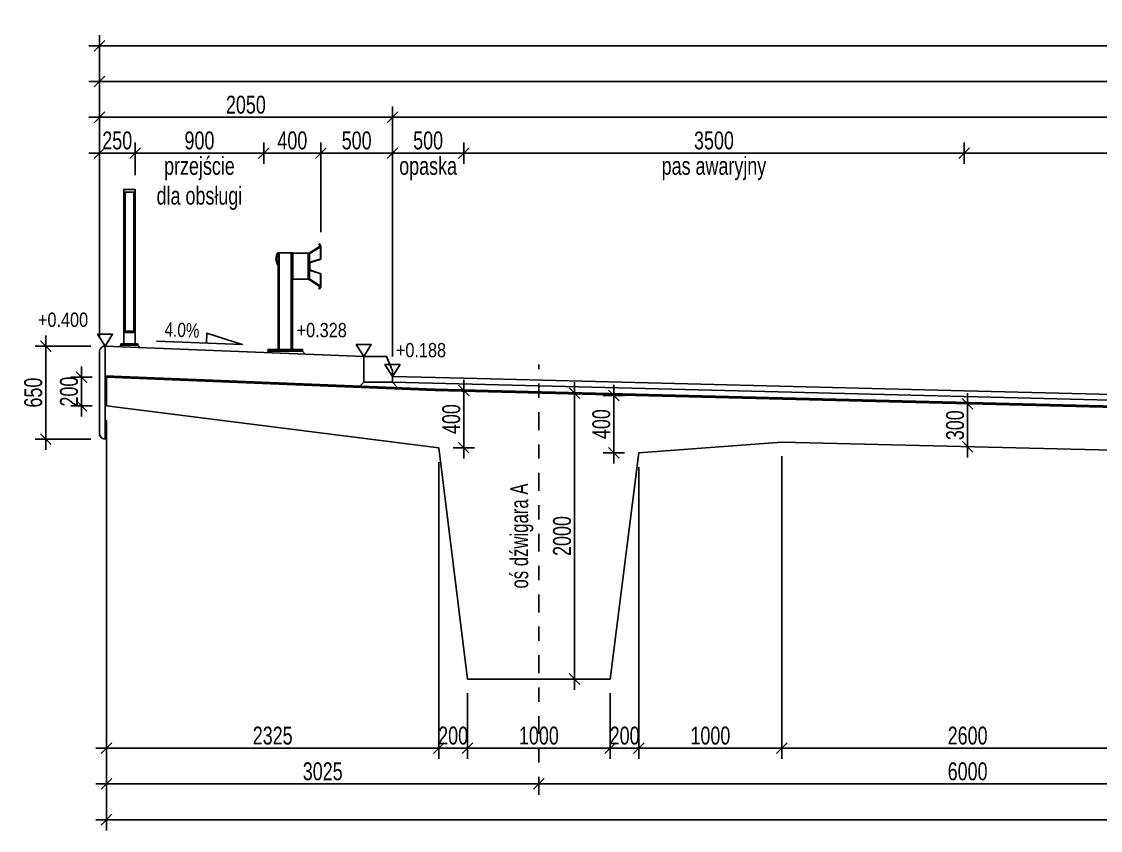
# Model space of a CAD drawing. Header units: metres. Extents: x -13.3 to 43, y -32 to 56.7.
# Drawn here: x -10.09 to -2.55, y -17.99 to -12.33 of the extents above; entities that cross this region are included whole.
import ezdxf
from ezdxf.enums import TextEntityAlignment as Align

# ---------------------------------------------------------------- set-up
doc = ezdxf.new("R2010")
doc.units = ezdxf.units.M
doc.header["$MEASUREMENT"] = 0
doc.linetypes.add('CENTER', pattern=[2, 1.25, -0.25, 0.25, -0.25])
doc.linetypes.add('HIDDEN', pattern=[0.375, 0.25, -0.125])
for name, color, linetype in [('AII_M_balustrady', 8, 'Continuous'), ('AII_M_bariery', 8, 'Continuous'), ('AII_M_izolacja', 8, 'Continuous'), ('AII_M_konstrukcja beton', 3, 'Continuous'), ('AII_M_krawężnik', 9, 'Continuous'), ('AII_M_nawierzchnia', 9, 'Continuous'), ('AII_M_opis', 1, 'Continuous'), ('AII_M_wymiary', 9, 'Continuous'), ('AII_M_wyposażenie', 8, 'Continuous')]:
    doc.layers.add(name, color=color, linetype=linetype)
doc.layers.add('AII_M_koty wysokościowe', color=1, linetype='Continuous', lineweight=18)
doc.layers.add('AII_M_osie główne', color=9, linetype='CENTER', lineweight=18)
doc.styles.add('AII_norm.', font='CDMSIMPL.shx', dxfattribs={"width": 0.75, "bigfont": 'CDMBIGPL.shx'})
doc.styles.add('CDMSTYLE', font='CDMSIMPL.shx', dxfattribs={"width": 0.7, "bigfont": 'CDMBIGPL.shx'})
doc.dimstyles.new('A2_M50MM', dxfattribs={"dimscale": 0.05, "dimtxt": 2.5, "dimasz": 1.5, "dimexe": 1.5, "dimexo": 2, "dimgap": 0.5, "dimtad": 1, "dimdec": 0, "dimlfac": 1000, "dimrnd": 5, "dimzin": 9, "dimtxsty": 'AII_norm.', "dimblk": 'OBLIQUE', "dimcen": 2.5, "dimdle": 1.5, "dimclrd": 256, "dimclre": 256, "dimclrt": 1, "dimadec": 1, "dimazin": 2, "dimtfac": 1, "dimtdec": 0, "dimtix": 1, "dimtmove": 1, "dimatfit": 3, "dimfxl": 1, "dimtvp": 1, "dimtfillclr": 256, "dimtolj": 1, "dimtzin": 0, "dimarcsym": 0})

# ---------------------------------------------------------------- blocks, each defined once
blk = doc.blocks.new('Deska_0.65')
at = {"layer": 'AII_M_wyposażenie', "color": 0, "linetype": 'ByBlock', "lineweight": -2}
blk.add_lwpolyline([(0, 0), (0, -0.65, 0.414214), (0.04, -0.61), (0.04, -0.04, 0.414214)], format="xyb", close=True, dxfattribs=at)
blk = doc.blocks.new('Bariera')
at = {"color": 0, "linetype": 'ByBlock', "lineweight": -2}
for p, q in [((-0.165, 0.685), (-0.165, 0.505)), ((-0.0686, 0.685), (-0.165, 0.685)), ((-0.161, 0.505), (-0.161, 0.685)), ((-0.05, 0.685), (-0.0686, 0.685)), ((-0.054, 0.505), (-0.054, 0.685)), ((-0.05, 0.683), (-0.05, 0.687)), ((-0.05, 0.503), (-0.05, 0.683)), ((-0.042, 0.687), (-0.042, 0.013)), ((0.042, 0.687), (0.042, 0.013)), ((0.0522, 0.6891), (0.05, 0.687)), ((-0.165, 0.505), (-0.05, 0.505))]:
    blk.add_line(p, q, dxfattribs=at)
for points in [[(-0.25, 0.4542), (-0.25, 0.5379, -0.324981), (-0.2452, 0.5446), (-0.1778, 0.5664, 0.324981), (-0.173, 0.5731), (-0.173, 0.593), (-0.173, 0.6129, 0.324981), (-0.1778, 0.6196), (-0.2452, 0.6414, -0.324981), (-0.25, 0.6481), (-0.25, 0.7318, -0.15172), (-0.2488, 0.7358), (-0.239, 0.75), (-0.2365, 0.7483), (-0.2458, 0.7349, 0.15172), (-0.247, 0.7309), (-0.247, 0.6503, 0.324981), (-0.2422, 0.6436), (-0.1748, 0.6218, -0.324981), (-0.17, 0.6151), (-0.17, 0.593), (-0.17, 0.5709, -0.324981), (-0.1748, 0.5642), (-0.2422, 0.5424, 0.324981), (-0.247, 0.5357), (-0.247, 0.4551, 0.15172), (-0.2458, 0.4511), (-0.2365, 0.4377), (-0.239, 0.436), (-0.2488, 0.4502, -0.15172), (-0.25, 0.4542, 0.15172), (-0.2488, 0.4502)], [(0.0522, 0.6891, -0.305469), (0.0521, 0.6048), (0.05, 0.607, 0.3), (0.05, 0.687, 0.425)]]:
    blk.add_lwpolyline(points, format="xyb", dxfattribs=at)
blk.add_lwpolyline([(-0.1682, 0.6851, -0.252386), (-0.165, 0.6792), (-0.165, 0.5068, -0.252386), (-0.1682, 0.5009), (-0.241, 0.453), (-0.2437, 0.4572), (-0.1732, 0.5036, 0.252386), (-0.17, 0.5095), (-0.17, 0.6765, 0.252386), (-0.1732, 0.6824), (-0.2437, 0.7288), (-0.241, 0.733)], format="xyb", close=True, dxfattribs=at)
blk.add_lwpolyline([(-0.05, 0.013), (-0.05, 0.687), (0.05, 0.687), (0.05, 0.013)], dxfattribs=at)
blk.add_lwpolyline([(-0.12, 0), (0.12, 0), (0.12, 0.013), (-0.12, 0.013)], close=True, dxfattribs=at)
blk = doc.blocks.new('Balustrada_1.1')
at = {"layer": 'AII_M_balustrady', "color": 0, "linetype": 'ByBlock', "lineweight": -2}
for points in [[(0.04, 0.01), (0.04, 1.09), (-0.04, 1.09), (-0.04, 0.01)], [(-0.04, 1.07), (0.04, 1.07)], [(-0.03, 0.1), (-0.03, 1.07)], [(0.03, 0.1), (0.03, 1.07)]]:
    blk.add_lwpolyline(points, dxfattribs=at)
for points in [[(-0.03, 0.09), (0.03, 0.09), (0.03, 0.1), (-0.03, 0.1)], [(-0.06, 0), (0.06, 0), (0.06, 0.01), (-0.06, 0.01)]]:
    blk.add_lwpolyline(points, close=True, dxfattribs=at)
blk = doc.blocks.new('_OBLIQUE')
at = {"color": 0, "linetype": 'ByBlock'}
blk.add_line((-0.5, -0.5), (0.5, 0.5), dxfattribs=at)
blk = doc.blocks.new('*D868')
at = {"layer": 'AII_M_wymiary', "lineweight": -2, "transparency": 16777216}
for p, q in [((-9.925, -14.5251), (-9.925, -15.3251)), ((-9.61, -14.6001), (-10, -14.6001)), ((-9.61, -15.2501), (-10, -15.2501))]:
    blk.add_line(p, q, dxfattribs=at)
at = {"layer": 'Defpoints', "color": 0, "lineweight": 25, "transparency": 16777216}
for p in [(-9.51, -14.6001), (-9.925, -15.2501), (-9.51, -15.2501)]:
    blk.add_point(p, dxfattribs=at)
at = {"layer": 'AII_M_wymiary', "lineweight": -2, "transparency": 16777216, "xscale": 0.07500000000000001, "yscale": 0.07500000000000001, "zscale": 0.07500000000000001}
for p, rotation in [((-9.925, -14.6001), 90), ((-9.925, -15.2501), 270)]:
    blk.add_blockref('_OBLIQUE', p, dxfattribs=dict(at, rotation=rotation))
at = {"layer": 'AII_M_wymiary', "color": 1, "lineweight": 25, "transparency": 16777216, "insert": (-10.0125, -14.9251), "char_height": 0.125, "attachment_point": 5, "rotation": 90, "style": 'AII_norm.'}
blk.add_mtext('\\A1;650', dxfattribs=at)
blk = doc.blocks.new('Spadek')
at = {"layer": 'AII_M_wymiary', "color": 0}
blk.add_lwpolyline([(-0.2999, 0), (0.2999, 0), (0.0499, 0.07), (0.0499, 0.07), (0.0499, 0)], dxfattribs=at)
at = {"layer": 'AII_M_wymiary', "color": 1, "style": 'CDMSTYLE', "width": 0.8}
blk.add_attdef('SP', text='', height=0.1, rotation=360, dxfattribs=at).set_placement((-0.125, 0.035), align=Align.CENTER)
blk = doc.blocks.new('*D870')
at = {"layer": 'AII_M_wymiary', "lineweight": -2, "transparency": 16777216}
for p, q in [((-7.5, -14.6725), (-7.5, -13.175)), ((-7, -13.325), (-7, -13.175)), ((-7.5, -13.25), (-7.575, -13.25)), ((-7.5, -13.25), (-7, -13.25)), ((-7, -13.25), (-6.925, -13.25))]:
    blk.add_line(p, q, dxfattribs=at)
at = {"layer": 'Defpoints', "color": 0, "lineweight": 25, "transparency": 16777216}
for p in [(-7, -13.25), (-7, -13.425), (-7.5, -14.7725)]:
    blk.add_point(p, dxfattribs=at)
at = {"layer": 'AII_M_wymiary', "lineweight": -2, "transparency": 16777216, "xscale": 0.07500000000000001, "yscale": 0.07500000000000001, "zscale": 0.07500000000000001}
blk.add_blockref('_OBLIQUE', (-7.5, -13.25), dxfattribs=at)
at = {"layer": 'AII_M_wymiary', "lineweight": -2, "transparency": 16777216, "xscale": 0.07500000000000001, "yscale": 0.07500000000000001, "zscale": 0.07500000000000001, "rotation": 180}
blk.add_blockref('_OBLIQUE', (-7, -13.25), dxfattribs=at)
at = {"layer": 'AII_M_wymiary', "color": 1, "lineweight": 25, "transparency": 16777216, "char_height": 0.125, "attachment_point": 5, "style": 'AII_norm.'}
for s, insert in [('\\A1;500', (-7.25, -13.1625)), ('\\A1;opaska', (-7.25, -13.3583))]:
    blk.add_mtext(s, dxfattribs=dict(at, insert=insert))
blk = doc.blocks.new('*D871')
at = {"layer": 'AII_M_wymiary', "lineweight": -2, "transparency": 16777216}
for p, q in [((-7, -13.325), (-7, -13.175)), ((-3.5, -13.325), (-3.5, -13.175)), ((-7.075, -13.25), (-3.425, -13.25))]:
    blk.add_line(p, q, dxfattribs=at)
at = {"layer": 'Defpoints', "color": 0, "lineweight": 25, "transparency": 16777216}
for p in [(-3.5, -13.25), (-7, -13.425), (-3.5, -13.425)]:
    blk.add_point(p, dxfattribs=at)
at = {"layer": 'AII_M_wymiary', "lineweight": -2, "transparency": 16777216, "xscale": 0.07500000000000001, "yscale": 0.07500000000000001, "zscale": 0.07500000000000001, "rotation": 180}
blk.add_blockref('_OBLIQUE', (-7, -13.25), dxfattribs=at)
at = {"layer": 'AII_M_wymiary', "lineweight": -2, "transparency": 16777216, "xscale": 0.07500000000000001, "yscale": 0.07500000000000001, "zscale": 0.07500000000000001}
blk.add_blockref('_OBLIQUE', (-3.5, -13.25), dxfattribs=at)
at = {"layer": 'AII_M_wymiary', "color": 1, "lineweight": 25, "transparency": 16777216, "char_height": 0.125, "attachment_point": 5, "style": 'AII_norm.'}
for s, insert in [('\\A1;3500', (-5.25, -13.1625)), ('\\A1;pas awaryjny', (-5.25, -13.3583))]:
    blk.add_mtext(s, dxfattribs=dict(at, insert=insert))
blk = doc.blocks.new('*D872')
at = {"layer": 'AII_M_wymiary', "lineweight": -2, "transparency": 16777216}
for p, q in [((-3.5, -13.325), (-3.5, -13.175)), ((0, -13.325), (0, -13.175)), ((-3.575, -13.25), (0.075, -13.25))]:
    blk.add_line(p, q, dxfattribs=at)
at = {"layer": 'Defpoints', "color": 0, "lineweight": 25, "transparency": 16777216}
for p in [(0, -13.25), (-3.5, -13.425), (0, -13.425)]:
    blk.add_point(p, dxfattribs=at)
at = {"layer": 'AII_M_wymiary', "lineweight": -2, "transparency": 16777216, "xscale": 0.07500000000000001, "yscale": 0.07500000000000001, "zscale": 0.07500000000000001, "rotation": 180}
blk.add_blockref('_OBLIQUE', (-3.5, -13.25), dxfattribs=at)
at = {"layer": 'AII_M_wymiary', "lineweight": -2, "transparency": 16777216, "xscale": 0.07500000000000001, "yscale": 0.07500000000000001, "zscale": 0.07500000000000001}
blk.add_blockref('_OBLIQUE', (0, -13.25), dxfattribs=at)
at = {"layer": 'AII_M_wymiary', "color": 1, "lineweight": 25, "transparency": 16777216, "char_height": 0.125, "attachment_point": 5, "style": 'AII_norm.'}
for s, insert in [('\\A1;3500', (-1.75, -13.1625)), ('\\A1;pas ruchu', (-1.75, -13.3583))]:
    blk.add_mtext(s, dxfattribs=dict(at, insert=insert))
blk = doc.blocks.new('*D875')
at = {"layer": 'AII_M_wymiary', "lineweight": -2, "transparency": 16777216}
for p, q in [((-8, -13.8039), (-8, -13.175)), ((-7.5, -14.6725), (-7.5, -13.175)), ((-8.075, -13.25), (-7.425, -13.25))]:
    blk.add_line(p, q, dxfattribs=at)
at = {"layer": 'Defpoints', "color": 0, "lineweight": 25, "transparency": 16777216}
for p in [(-7.5, -13.25), (-8, -13.9039), (-7.5, -14.7725)]:
    blk.add_point(p, dxfattribs=at)
at = {"layer": 'AII_M_wymiary', "lineweight": -2, "transparency": 16777216, "xscale": 0.07500000000000001, "yscale": 0.07500000000000001, "zscale": 0.07500000000000001, "rotation": 180}
blk.add_blockref('_OBLIQUE', (-8, -13.25), dxfattribs=at)
at = {"layer": 'AII_M_wymiary', "lineweight": -2, "transparency": 16777216, "xscale": 0.07500000000000001, "yscale": 0.07500000000000001, "zscale": 0.07500000000000001}
blk.add_blockref('_OBLIQUE', (-7.5, -13.25), dxfattribs=at)
at = {"layer": 'AII_M_wymiary', "color": 1, "lineweight": 25, "transparency": 16777216, "insert": (-7.75, -13.1625), "char_height": 0.125, "attachment_point": 5, "style": 'AII_norm.'}
blk.add_mtext('\\A1;500', dxfattribs=at)
blk = doc.blocks.new('*D876')
at = {"layer": 'AII_M_wymiary', "lineweight": -2, "transparency": 16777216}
for p, q in [((-8.4, -13.325), (-8.4, -13.175)), ((-8, -13.8039), (-8, -13.175)), ((-8.475, -13.25), (-7.925, -13.25))]:
    blk.add_line(p, q, dxfattribs=at)
at = {"layer": 'Defpoints', "color": 0, "lineweight": 25, "transparency": 16777216}
for p in [(-8, -13.25), (-8.4, -13.425), (-8, -13.9039)]:
    blk.add_point(p, dxfattribs=at)
at = {"layer": 'AII_M_wymiary', "lineweight": -2, "transparency": 16777216, "xscale": 0.07500000000000001, "yscale": 0.07500000000000001, "zscale": 0.07500000000000001, "rotation": 180}
blk.add_blockref('_OBLIQUE', (-8.4, -13.25), dxfattribs=at)
at = {"layer": 'AII_M_wymiary', "lineweight": -2, "transparency": 16777216, "xscale": 0.07500000000000001, "yscale": 0.07500000000000001, "zscale": 0.07500000000000001}
blk.add_blockref('_OBLIQUE', (-8, -13.25), dxfattribs=at)
at = {"layer": 'AII_M_wymiary', "color": 1, "lineweight": 25, "transparency": 16777216, "insert": (-8.2, -13.1625), "char_height": 0.125, "attachment_point": 5, "style": 'AII_norm.'}
blk.add_mtext('\\A1;400', dxfattribs=at)
blk = doc.blocks.new('*D877')
at = {"layer": 'AII_M_wymiary', "lineweight": -2, "transparency": 16777216}
for p, q in [((-9.3, -13.4045), (-9.3, -13.175)), ((-8.4, -13.325), (-8.4, -13.175)), ((-9.375, -13.25), (-8.325, -13.25))]:
    blk.add_line(p, q, dxfattribs=at)
at = {"layer": 'Defpoints', "color": 0, "lineweight": 25, "transparency": 16777216}
for p in [(-8.4, -13.25), (-8.4, -13.425), (-9.3, -13.5045)]:
    blk.add_point(p, dxfattribs=at)
at = {"layer": 'AII_M_wymiary', "lineweight": -2, "transparency": 16777216, "xscale": 0.07500000000000001, "yscale": 0.07500000000000001, "zscale": 0.07500000000000001, "rotation": 180}
blk.add_blockref('_OBLIQUE', (-9.3, -13.25), dxfattribs=at)
at = {"layer": 'AII_M_wymiary', "lineweight": -2, "transparency": 16777216, "xscale": 0.07500000000000001, "yscale": 0.07500000000000001, "zscale": 0.07500000000000001}
blk.add_blockref('_OBLIQUE', (-8.4, -13.25), dxfattribs=at)
at = {"layer": 'AII_M_wymiary', "color": 1, "lineweight": 25, "transparency": 16777216, "char_height": 0.125, "attachment_point": 5, "style": 'AII_norm.'}
for s, insert in [('\\A1;900', (-8.85, -13.1625)), ('\\A1;przejście\\Pdla obsługi', (-8.85, -13.4625))]:
    blk.add_mtext(s, dxfattribs=dict(at, insert=insert))
blk = doc.blocks.new('*D878')
at = {"layer": 'AII_M_wymiary', "lineweight": -2, "transparency": 16777216}
for p, q in [((-9.55, -14.5401), (-9.55, -13.175)), ((-9.3, -13.4045), (-9.3, -13.175)), ((-9.55, -13.25), (-9.625, -13.25)), ((-9.55, -13.25), (-9.3, -13.25)), ((-9.3, -13.25), (-9.225, -13.25))]:
    blk.add_line(p, q, dxfattribs=at)
at = {"layer": 'Defpoints', "color": 0, "lineweight": 25, "transparency": 16777216}
for p in [(-9.3, -13.25), (-9.3, -13.5045), (-9.55, -14.6401)]:
    blk.add_point(p, dxfattribs=at)
at = {"layer": 'AII_M_wymiary', "lineweight": -2, "transparency": 16777216, "xscale": 0.07500000000000001, "yscale": 0.07500000000000001, "zscale": 0.07500000000000001}
blk.add_blockref('_OBLIQUE', (-9.55, -13.25), dxfattribs=at)
at = {"layer": 'AII_M_wymiary', "lineweight": -2, "transparency": 16777216, "xscale": 0.07500000000000001, "yscale": 0.07500000000000001, "zscale": 0.07500000000000001, "rotation": 180}
blk.add_blockref('_OBLIQUE', (-9.3, -13.25), dxfattribs=at)
at = {"layer": 'AII_M_wymiary', "color": 1, "lineweight": 25, "transparency": 16777216, "insert": (-9.425, -13.1625), "char_height": 0.125, "attachment_point": 5, "style": 'AII_norm.'}
blk.add_mtext('\\A1;250', dxfattribs=at)
blk = doc.blocks.new('*D882')
at = {"layer": 'AII_M_wymiary', "lineweight": -2, "transparency": 16777216}
for p, q in [((-9.55, -14.5401), (-9.55, -12.925)), ((-7.5, -14.6725), (-7.5, -12.925)), ((-9.625, -13), (-7.425, -13))]:
    blk.add_line(p, q, dxfattribs=at)
at = {"layer": 'Defpoints', "color": 0, "lineweight": 25, "transparency": 16777216}
for p in [(-7.5, -13), (-9.55, -14.6401), (-7.5, -14.7725)]:
    blk.add_point(p, dxfattribs=at)
at = {"layer": 'AII_M_wymiary', "lineweight": -2, "transparency": 16777216, "xscale": 0.07500000000000001, "yscale": 0.07500000000000001, "zscale": 0.07500000000000001, "rotation": 180}
blk.add_blockref('_OBLIQUE', (-9.55, -13), dxfattribs=at)
at = {"layer": 'AII_M_wymiary', "lineweight": -2, "transparency": 16777216, "xscale": 0.07500000000000001, "yscale": 0.07500000000000001, "zscale": 0.07500000000000001}
blk.add_blockref('_OBLIQUE', (-7.5, -13), dxfattribs=at)
at = {"layer": 'AII_M_wymiary', "color": 1, "lineweight": 25, "transparency": 16777216, "insert": (-8.525, -12.9125), "char_height": 0.125, "attachment_point": 5, "style": 'AII_norm.'}
blk.add_mtext('\\A1;2050', dxfattribs=at)
blk = doc.blocks.new('*D883')
at = {"layer": 'AII_M_wymiary', "lineweight": -2, "transparency": 16777216}
for p, q in [((-7.5, -14.6725), (-7.5, -12.925)), ((4.5, -14.9725), (4.5, -12.925)), ((-7.575, -13), (4.575, -13))]:
    blk.add_line(p, q, dxfattribs=at)
at = {"layer": 'Defpoints', "color": 0, "lineweight": 25, "transparency": 16777216}
for p in [(4.5, -13), (-7.5, -14.7725), (4.5, -15.0725)]:
    blk.add_point(p, dxfattribs=at)
at = {"layer": 'AII_M_wymiary', "lineweight": -2, "transparency": 16777216, "xscale": 0.07500000000000001, "yscale": 0.07500000000000001, "zscale": 0.07500000000000001, "rotation": 180}
blk.add_blockref('_OBLIQUE', (-7.5, -13), dxfattribs=at)
at = {"layer": 'AII_M_wymiary', "lineweight": -2, "transparency": 16777216, "xscale": 0.07500000000000001, "yscale": 0.07500000000000001, "zscale": 0.07500000000000001}
blk.add_blockref('_OBLIQUE', (4.5, -13), dxfattribs=at)
at = {"layer": 'AII_M_wymiary', "color": 1, "lineweight": 25, "transparency": 16777216, "insert": (-1.5, -12.9125), "char_height": 0.125, "attachment_point": 5, "style": 'AII_norm.'}
blk.add_mtext('\\A1;12000', dxfattribs=at)
blk = doc.blocks.new('*D885')
at = {"layer": 'AII_M_wymiary', "lineweight": -2, "transparency": 16777216}
for p, q in [((-9.55, -14.5401), (-9.55, -12.675)), ((8.6, -14.816), (8.6, -12.675)), ((-9.625, -12.75), (8.675, -12.75))]:
    blk.add_line(p, q, dxfattribs=at)
at = {"layer": 'Defpoints', "color": 0, "lineweight": 25, "transparency": 16777216}
for p in [(8.6, -12.75), (-9.55, -14.6401), (8.6, -14.916)]:
    blk.add_point(p, dxfattribs=at)
at = {"layer": 'AII_M_wymiary', "lineweight": -2, "transparency": 16777216, "xscale": 0.07500000000000001, "yscale": 0.07500000000000001, "zscale": 0.07500000000000001, "rotation": 180}
blk.add_blockref('_OBLIQUE', (-9.55, -12.75), dxfattribs=at)
at = {"layer": 'AII_M_wymiary', "lineweight": -2, "transparency": 16777216, "xscale": 0.07500000000000001, "yscale": 0.07500000000000001, "zscale": 0.07500000000000001}
blk.add_blockref('_OBLIQUE', (8.6, -12.75), dxfattribs=at)
at = {"layer": 'AII_M_wymiary', "color": 1, "lineweight": 25, "transparency": 16777216, "insert": (-0.475, -12.6625), "char_height": 0.125, "attachment_point": 5, "style": 'AII_norm.'}
blk.add_mtext('\\A1;18150', dxfattribs=at)
blk = doc.blocks.new('*D887')
at = {"layer": 'AII_M_wymiary', "lineweight": -2, "transparency": 16777216}
for p, q in [((-9.55, -14.5401), (-9.55, -12.425)), ((9.15, -14.80225), (9.15, -12.425)), ((-9.625, -12.5), (9.225, -12.5))]:
    blk.add_line(p, q, dxfattribs=at)
at = {"layer": 'Defpoints', "color": 0, "lineweight": 25, "transparency": 16777216}
for p in [(9.15, -12.5), (-9.55, -14.6401), (9.15, -14.90225)]:
    blk.add_point(p, dxfattribs=at)
at = {"layer": 'AII_M_wymiary', "lineweight": -2, "transparency": 16777216, "xscale": 0.07500000000000001, "yscale": 0.07500000000000001, "zscale": 0.07500000000000001, "rotation": 180}
blk.add_blockref('_OBLIQUE', (-9.55, -12.5), dxfattribs=at)
at = {"layer": 'AII_M_wymiary', "lineweight": -2, "transparency": 16777216, "xscale": 0.07500000000000001, "yscale": 0.07500000000000001, "zscale": 0.07500000000000001}
blk.add_blockref('_OBLIQUE', (9.15, -12.5), dxfattribs=at)
at = {"layer": 'AII_M_wymiary', "color": 1, "lineweight": 25, "transparency": 16777216, "insert": (-0.2, -12.4125), "char_height": 0.125, "attachment_point": 5, "style": 'AII_norm.'}
blk.add_mtext('\\A1;18700', dxfattribs=at)
blk = doc.blocks.new('00kota3')
at = {"layer": 'AII_M_koty wysokościowe', "color": 0, "linetype": 'Continuous', "lineweight": -2}
blk.add_lwpolyline([(1.08, 1.66), (-1.04, 1.66), (0, 0)], close=True, dxfattribs=at)
at = {"layer": 'AII_M_koty wysokościowe', "color": 0, "linetype": 'Continuous', "lineweight": -2, "style": 'CDMSTYLE', "width": 0.85}
blk.add_attdef('%%P000.000', (0.49, 2.69), '', height=2, dxfattribs=at)
blk = doc.blocks.new('*D888')
at = {"layer": 'AII_M_wymiary', "lineweight": -2, "transparency": 16777216}
for p, q in [((-6.225, -17.003125), (-6.225, -14.853125)), ((-6.375, -14.928125), (-6.15, -14.928125)), ((-6.375, -16.928125), (-6.15, -16.928125))]:
    blk.add_line(p, q, dxfattribs=at)
at = {"layer": 'Defpoints', "color": 0, "lineweight": 25, "transparency": 16777216}
for p in [(-6.475, -14.928125), (-6.225, -14.928125), (-6.475, -16.928125)]:
    blk.add_point(p, dxfattribs=at)
at = {"layer": 'AII_M_wymiary', "lineweight": -2, "transparency": 16777216, "xscale": 0.07500000000000001, "yscale": 0.07500000000000001, "zscale": 0.07500000000000001}
for p, rotation in [((-6.225, -14.928125), 90), ((-6.225, -16.928125), 270)]:
    blk.add_blockref('_OBLIQUE', p, dxfattribs=dict(at, rotation=rotation))
at = {"layer": 'AII_M_wymiary', "color": 1, "lineweight": 25, "transparency": 16777216, "insert": (-6.3125, -15.928125), "char_height": 0.125, "attachment_point": 5, "rotation": 90, "style": 'AII_norm.'}
blk.add_mtext('\\A1;2000', dxfattribs=at)
blk = doc.blocks.new('*D891')
at = {"layer": 'AII_M_wymiary', "lineweight": -2, "transparency": 16777216}
for p, q in [((-9.5, -15.118), (-9.5, -17.486875)), ((-7.175, -15.410625), (-7.175, -17.486875)), ((-9.575, -17.411875), (-7.1, -17.411875))]:
    blk.add_line(p, q, dxfattribs=at)
at = {"layer": 'Defpoints', "color": 0, "lineweight": 25, "transparency": 16777216}
for p in [(-9.5, -15.018), (-7.175, -15.310625), (-7.175, -17.411875)]:
    blk.add_point(p, dxfattribs=at)
at = {"layer": 'AII_M_wymiary', "lineweight": -2, "transparency": 16777216, "xscale": 0.07500000000000001, "yscale": 0.07500000000000001, "zscale": 0.07500000000000001, "rotation": 180}
blk.add_blockref('_OBLIQUE', (-9.5, -17.411875), dxfattribs=at)
at = {"layer": 'AII_M_wymiary', "lineweight": -2, "transparency": 16777216, "xscale": 0.07500000000000001, "yscale": 0.07500000000000001, "zscale": 0.07500000000000001}
blk.add_blockref('_OBLIQUE', (-7.175, -17.411875), dxfattribs=at)
at = {"layer": 'AII_M_wymiary', "color": 1, "lineweight": 25, "transparency": 16777216, "insert": (-8.3375, -17.324375), "char_height": 0.125, "attachment_point": 5, "style": 'AII_norm.'}
blk.add_mtext('\\A1;2325', dxfattribs=at)
blk = doc.blocks.new('*D892')
at = {"layer": 'AII_M_wymiary', "lineweight": -2, "transparency": 16777216}
for p, q in [((-7.175, -15.410625), (-7.175, -17.486875)), ((-6.975, -17.028125), (-6.975, -17.486875)), ((-7.175, -17.411875), (-7.25, -17.411875)), ((-7.175, -17.411875), (-6.975, -17.411875)), ((-6.975, -17.411875), (-6.9, -17.411875))]:
    blk.add_line(p, q, dxfattribs=at)
at = {"layer": 'Defpoints', "color": 0, "lineweight": 25, "transparency": 16777216}
for p in [(-7.175, -15.310625), (-6.975, -16.928125), (-6.975, -17.411875)]:
    blk.add_point(p, dxfattribs=at)
at = {"layer": 'AII_M_wymiary', "lineweight": -2, "transparency": 16777216, "xscale": 0.07500000000000001, "yscale": 0.07500000000000001, "zscale": 0.07500000000000001}
blk.add_blockref('_OBLIQUE', (-7.175, -17.411875), dxfattribs=at)
at = {"layer": 'AII_M_wymiary', "lineweight": -2, "transparency": 16777216, "xscale": 0.07500000000000001, "yscale": 0.07500000000000001, "zscale": 0.07500000000000001, "rotation": 180}
blk.add_blockref('_OBLIQUE', (-6.975, -17.411875), dxfattribs=at)
at = {"layer": 'AII_M_wymiary', "color": 1, "lineweight": 25, "transparency": 16777216, "insert": (-7.075, -17.324375), "char_height": 0.125, "attachment_point": 5, "style": 'AII_norm.'}
blk.add_mtext('\\A1;200', dxfattribs=at)
blk = doc.blocks.new('*D893')
at = {"layer": 'AII_M_wymiary', "lineweight": -2, "transparency": 16777216}
for p, q in [((-6.975, -17.028125), (-6.975, -17.486875)), ((-5.975, -17.028125), (-5.975, -17.486875)), ((-7.05, -17.411875), (-5.9, -17.411875))]:
    blk.add_line(p, q, dxfattribs=at)
at = {"layer": 'Defpoints', "color": 0, "lineweight": 25, "transparency": 16777216}
for p in [(-6.975, -16.928125), (-5.975, -16.928125), (-5.975, -17.411875)]:
    blk.add_point(p, dxfattribs=at)
at = {"layer": 'AII_M_wymiary', "lineweight": -2, "transparency": 16777216, "xscale": 0.07500000000000001, "yscale": 0.07500000000000001, "zscale": 0.07500000000000001, "rotation": 180}
blk.add_blockref('_OBLIQUE', (-6.975, -17.411875), dxfattribs=at)
at = {"layer": 'AII_M_wymiary', "lineweight": -2, "transparency": 16777216, "xscale": 0.07500000000000001, "yscale": 0.07500000000000001, "zscale": 0.07500000000000001}
blk.add_blockref('_OBLIQUE', (-5.975, -17.411875), dxfattribs=at)
at = {"layer": 'AII_M_wymiary', "color": 1, "lineweight": 25, "transparency": 16777216, "insert": (-6.475, -17.324375), "char_height": 0.125, "attachment_point": 5, "style": 'AII_norm.'}
blk.add_mtext('\\A1;1000', dxfattribs=at)
blk = doc.blocks.new('*D894')
at = {"layer": 'AII_M_wymiary', "lineweight": -2, "transparency": 16777216}
for p, q in [((-5.775, -15.445625), (-5.775, -17.486875)), ((-5.975, -17.028125), (-5.975, -17.486875)), ((-5.975, -17.411875), (-6.05, -17.411875)), ((-5.975, -17.411875), (-5.775, -17.411875)), ((-5.775, -17.411875), (-5.7, -17.411875))]:
    blk.add_line(p, q, dxfattribs=at)
at = {"layer": 'Defpoints', "color": 0, "lineweight": 25, "transparency": 16777216}
for p in [(-5.775, -15.345625), (-5.975, -16.928125), (-5.775, -17.411875)]:
    blk.add_point(p, dxfattribs=at)
at = {"layer": 'AII_M_wymiary', "lineweight": -2, "transparency": 16777216, "xscale": 0.07500000000000001, "yscale": 0.07500000000000001, "zscale": 0.07500000000000001}
blk.add_blockref('_OBLIQUE', (-5.975, -17.411875), dxfattribs=at)
at = {"layer": 'AII_M_wymiary', "lineweight": -2, "transparency": 16777216, "xscale": 0.07500000000000001, "yscale": 0.07500000000000001, "zscale": 0.07500000000000001, "rotation": 180}
blk.add_blockref('_OBLIQUE', (-5.775, -17.411875), dxfattribs=at)
at = {"layer": 'AII_M_wymiary', "color": 1, "lineweight": 25, "transparency": 16777216, "insert": (-5.875, -17.324375), "char_height": 0.125, "attachment_point": 5, "style": 'AII_norm.'}
blk.add_mtext('\\A1;200', dxfattribs=at)
blk = doc.blocks.new('*D895')
at = {"layer": 'AII_M_wymiary', "lineweight": -2, "transparency": 16777216}
for p, q in [((-4.775, -15.370625), (-4.775, -17.486875)), ((-5.775, -15.445625), (-5.775, -17.486875)), ((-5.85, -17.411875), (-4.7, -17.411875))]:
    blk.add_line(p, q, dxfattribs=at)
at = {"layer": 'Defpoints', "color": 0, "lineweight": 25, "transparency": 16777216}
for p in [(-4.775, -15.270625), (-5.775, -15.345625), (-4.775, -17.411875)]:
    blk.add_point(p, dxfattribs=at)
at = {"layer": 'AII_M_wymiary', "lineweight": -2, "transparency": 16777216, "xscale": 0.07500000000000001, "yscale": 0.07500000000000001, "zscale": 0.07500000000000001, "rotation": 180}
blk.add_blockref('_OBLIQUE', (-5.775, -17.411875), dxfattribs=at)
at = {"layer": 'AII_M_wymiary', "lineweight": -2, "transparency": 16777216, "xscale": 0.07500000000000001, "yscale": 0.07500000000000001, "zscale": 0.07500000000000001}
blk.add_blockref('_OBLIQUE', (-4.775, -17.411875), dxfattribs=at)
at = {"layer": 'AII_M_wymiary', "color": 1, "lineweight": 25, "transparency": 16777216, "insert": (-5.275, -17.324375), "char_height": 0.125, "attachment_point": 5, "style": 'AII_norm.'}
blk.add_mtext('\\A1;1000', dxfattribs=at)
blk = doc.blocks.new('*D896')
at = {"layer": 'AII_M_wymiary', "lineweight": -2, "transparency": 16777216}
for p, q in [((-4.775, -15.370625), (-4.775, -17.486875)), ((-2.175, -15.435625), (-2.175, -17.486875)), ((-4.85, -17.411875), (-2.1, -17.411875))]:
    blk.add_line(p, q, dxfattribs=at)
at = {"layer": 'Defpoints', "color": 0, "lineweight": 25, "transparency": 16777216}
for p in [(-4.775, -15.270625), (-2.175, -15.335625), (-2.175, -17.411875)]:
    blk.add_point(p, dxfattribs=at)
at = {"layer": 'AII_M_wymiary', "lineweight": -2, "transparency": 16777216, "xscale": 0.07500000000000001, "yscale": 0.07500000000000001, "zscale": 0.07500000000000001, "rotation": 180}
blk.add_blockref('_OBLIQUE', (-4.775, -17.411875), dxfattribs=at)
at = {"layer": 'AII_M_wymiary', "lineweight": -2, "transparency": 16777216, "xscale": 0.07500000000000001, "yscale": 0.07500000000000001, "zscale": 0.07500000000000001}
blk.add_blockref('_OBLIQUE', (-2.175, -17.411875), dxfattribs=at)
at = {"layer": 'AII_M_wymiary', "color": 1, "lineweight": 25, "transparency": 16777216, "insert": (-3.475, -17.324375), "char_height": 0.125, "attachment_point": 5, "style": 'AII_norm.'}
blk.add_mtext('\\A1;2600', dxfattribs=at)
blk = doc.blocks.new('*D908')
at = {"layer": 'AII_M_wymiary', "lineweight": -2, "transparency": 16777216}
for p, q in [((-9.5, -15.118), (-9.5, -17.736875)), ((-9.575, -17.661875), (-6.4, -17.661875))]:
    blk.add_line(p, q, dxfattribs=at)
at = {"layer": 'Defpoints', "color": 0, "lineweight": 25, "transparency": 16777216}
for p in [(-9.5, -15.018), (-6.475, -17.661875), (-6.475, -17.736875)]:
    blk.add_point(p, dxfattribs=at)
at = {"layer": 'AII_M_wymiary', "lineweight": -2, "transparency": 16777216, "xscale": 0.07500000000000001, "yscale": 0.07500000000000001, "zscale": 0.07500000000000001, "rotation": 180}
blk.add_blockref('_OBLIQUE', (-9.5, -17.661875), dxfattribs=at)
at = {"layer": 'AII_M_wymiary', "lineweight": -2, "transparency": 16777216, "xscale": 0.07500000000000001, "yscale": 0.07500000000000001, "zscale": 0.07500000000000001}
blk.add_blockref('_OBLIQUE', (-6.475, -17.661875), dxfattribs=at)
at = {"layer": 'AII_M_wymiary', "color": 1, "lineweight": 25, "transparency": 16777216, "insert": (-7.9875, -17.574375), "char_height": 0.125, "attachment_point": 5, "style": 'AII_norm.'}
blk.add_mtext('\\A1;3025', dxfattribs=at)
blk = doc.blocks.new('*D909')
at = {"layer": 'AII_M_wymiary', "lineweight": -2, "transparency": 16777216}
blk.add_line((-6.55, -17.661875), (-0.4, -17.661875), dxfattribs=at)
at = {"layer": 'Defpoints', "color": 0, "lineweight": 25, "transparency": 16777216}
for p in [(-0.475, -17.661875), (-6.475, -17.736875), (-0.475, -17.736875)]:
    blk.add_point(p, dxfattribs=at)
at = {"layer": 'AII_M_wymiary', "lineweight": -2, "transparency": 16777216, "xscale": 0.07500000000000001, "yscale": 0.07500000000000001, "zscale": 0.07500000000000001, "rotation": 180}
blk.add_blockref('_OBLIQUE', (-6.475, -17.661875), dxfattribs=at)
at = {"layer": 'AII_M_wymiary', "lineweight": -2, "transparency": 16777216, "xscale": 0.07500000000000001, "yscale": 0.07500000000000001, "zscale": 0.07500000000000001}
blk.add_blockref('_OBLIQUE', (-0.475, -17.661875), dxfattribs=at)
at = {"layer": 'AII_M_wymiary', "color": 1, "lineweight": 25, "transparency": 16777216, "insert": (-3.475, -17.574375), "char_height": 0.125, "attachment_point": 5, "style": 'AII_norm.'}
blk.add_mtext('\\A1;6000', dxfattribs=at)
blk = doc.blocks.new('*D912')
at = {"layer": 'AII_M_wymiary', "lineweight": -2, "transparency": 16777216}
for p, q in [((-9.5, -15.118), (-9.5, -17.986875)), ((8.55, -15.38625), (8.55, -17.986875)), ((-9.575, -17.911875), (8.625, -17.911875))]:
    blk.add_line(p, q, dxfattribs=at)
at = {"layer": 'Defpoints', "color": 0, "lineweight": 25, "transparency": 16777216}
for p in [(-9.5, -15.018), (8.55, -15.28625), (8.55, -17.911875)]:
    blk.add_point(p, dxfattribs=at)
at = {"layer": 'AII_M_wymiary', "lineweight": -2, "transparency": 16777216, "xscale": 0.07500000000000001, "yscale": 0.07500000000000001, "zscale": 0.07500000000000001, "rotation": 180}
blk.add_blockref('_OBLIQUE', (-9.5, -17.911875), dxfattribs=at)
at = {"layer": 'AII_M_wymiary', "lineweight": -2, "transparency": 16777216, "xscale": 0.07500000000000001, "yscale": 0.07500000000000001, "zscale": 0.07500000000000001}
blk.add_blockref('_OBLIQUE', (8.55, -17.911875), dxfattribs=at)
at = {"layer": 'AII_M_wymiary', "color": 1, "lineweight": 25, "transparency": 16777216, "insert": (-0.475, -17.824375), "char_height": 0.125, "attachment_point": 5, "style": 'AII_norm.'}
blk.add_mtext('\\A1;18050', dxfattribs=at)
blk = doc.blocks.new('*D913')
at = {"layer": 'AII_M_wymiary', "lineweight": -2, "transparency": 16777216}
for p, q in [((-9.675, -14.818), (-9.675, -14.743)), ((-9.6, -14.818), (-9.75, -14.818)), ((-9.675, -15.018), (-9.675, -14.818)), ((-9.6, -15.018), (-9.75, -15.018)), ((-9.675, -15.018), (-9.675, -15.093))]:
    blk.add_line(p, q, dxfattribs=at)
at = {"layer": 'Defpoints', "color": 0, "lineweight": 25, "transparency": 16777216}
for p in [(-9.675, -14.818), (-9.5, -14.818), (-9.5, -15.018)]:
    blk.add_point(p, dxfattribs=at)
at = {"layer": 'AII_M_wymiary', "lineweight": -2, "transparency": 16777216, "xscale": 0.07500000000000001, "yscale": 0.07500000000000001, "zscale": 0.07500000000000001}
for p, rotation in [((-9.675, -14.818), 270), ((-9.675, -15.018), 90)]:
    blk.add_blockref('_OBLIQUE', p, dxfattribs=dict(at, rotation=rotation))
at = {"layer": 'AII_M_wymiary', "color": 1, "lineweight": 25, "transparency": 16777216, "insert": (-9.7625, -14.918), "char_height": 0.125, "attachment_point": 5, "rotation": 90, "style": 'AII_norm.'}
blk.add_mtext('\\A1;200', dxfattribs=at)
blk = doc.blocks.new('*D915')
at = {"layer": 'AII_M_wymiary', "lineweight": -2, "transparency": 16777216}
for p, q in [((-7, -15.385625), (-7, -14.835625)), ((-7.075, -14.910625), (-6.925, -14.910625)), ((-7.075, -15.310625), (-6.925, -15.310625))]:
    blk.add_line(p, q, dxfattribs=at)
at = {"layer": 'Defpoints', "color": 0, "lineweight": 25, "transparency": 16777216}
for p in [(-7.175, -14.910625), (-7, -14.910625), (-7.175, -15.310625)]:
    blk.add_point(p, dxfattribs=at)
at = {"layer": 'AII_M_wymiary', "lineweight": -2, "transparency": 16777216, "xscale": 0.07500000000000001, "yscale": 0.07500000000000001, "zscale": 0.07500000000000001}
for p, rotation in [((-7, -14.910625), 90), ((-7, -15.310625), 270)]:
    blk.add_blockref('_OBLIQUE', p, dxfattribs=dict(at, rotation=rotation))
at = {"layer": 'AII_M_wymiary', "color": 1, "lineweight": 25, "transparency": 16777216, "insert": (-7.0875, -15.110625), "char_height": 0.125, "attachment_point": 5, "rotation": 90, "style": 'AII_norm.'}
blk.add_mtext('\\A1;400', dxfattribs=at)
blk = doc.blocks.new('*D916')
at = {"layer": 'AII_M_wymiary', "lineweight": -2, "transparency": 16777216}
for p, q in [((-5.95, -15.420625), (-5.95, -14.870625)), ((-5.875, -14.945625), (-6.025, -14.945625)), ((-5.875, -15.345625), (-6.025, -15.345625))]:
    blk.add_line(p, q, dxfattribs=at)
at = {"layer": 'Defpoints', "color": 0, "lineweight": 25, "transparency": 16777216}
for p in [(-5.95, -14.945625), (-5.775, -14.945625), (-5.775, -15.345625)]:
    blk.add_point(p, dxfattribs=at)
at = {"layer": 'AII_M_wymiary', "lineweight": -2, "transparency": 16777216, "xscale": 0.07500000000000001, "yscale": 0.07500000000000001, "zscale": 0.07500000000000001}
for p, rotation in [((-5.95, -14.945625), 90), ((-5.95, -15.345625), 270)]:
    blk.add_blockref('_OBLIQUE', p, dxfattribs=dict(at, rotation=rotation))
at = {"layer": 'AII_M_wymiary', "color": 1, "lineweight": 25, "transparency": 16777216, "insert": (-6.0375, -15.145625), "char_height": 0.125, "attachment_point": 5, "rotation": 90, "style": 'AII_norm.'}
blk.add_mtext('\\A1;400', dxfattribs=at)
blk = doc.blocks.new('*D921')
at = {"layer": 'AII_M_wymiary', "lineweight": -2, "transparency": 16777216}
blk.add_line((-3.475, -15.378125), (-3.475, -14.928125), dxfattribs=at)
at = {"layer": 'Defpoints', "color": 0, "lineweight": 25, "transparency": 16777216}
for p in [(-3.475, -15.003125), (-3.475, -15.003125), (-3.475, -15.303125)]:
    blk.add_point(p, dxfattribs=at)
at = {"layer": 'AII_M_wymiary', "lineweight": -2, "transparency": 16777216, "xscale": 0.07500000000000001, "yscale": 0.07500000000000001, "zscale": 0.07500000000000001}
for p, rotation in [((-3.475, -15.003125), 90), ((-3.475, -15.303125), 270)]:
    blk.add_blockref('_OBLIQUE', p, dxfattribs=dict(at, rotation=rotation))
at = {"layer": 'AII_M_wymiary', "color": 1, "lineweight": 25, "transparency": 16777216, "insert": (-3.5625, -15.153125), "char_height": 0.125, "attachment_point": 5, "rotation": 90, "style": 'AII_norm.'}
blk.add_mtext('\\A1;300', dxfattribs=at)

msp = doc.modelspace()

# ---------------------------------------------------------------- linework, layer by layer
at = {"layer": 'AII_M_balustrady', "lineweight": 25}
for points in [[(-9.4096, -14.6041), (-9.4, -14.5945)], [(-9.28, -14.5945), (-9.2646, -14.6099)]]:
    msp.add_lwpolyline(points, dxfattribs=at)
at = {"layer": 'AII_M_bariery', "lineweight": 25}
for points in [[(-8.3796, -14.6453), (-8.37, -14.6357)], [(-8.13, -14.6357), (-8.1096, -14.6561)]]:
    msp.add_lwpolyline(points, dxfattribs=at)
at = {"layer": 'AII_M_izolacja', "lineweight": 25}
msp.add_lwpolyline([(-9.51, -14.8076), (-7.2, -14.9), (4.2, -15.185), (8.56, -15.076)], dxfattribs=at)
at = {"layer": 'AII_M_izolacja', "linetype": 'HIDDEN', "lineweight": 25, "ltscale": 0.7, "const_width": 0.01, "flags": 128}
msp.add_lwpolyline([(-9.505, -15.018), (-9.505, -14.8128), (-7.2, -14.905), (4.2, -15.19), (8.555, -15.0811), (8.555, -15.2863)], dxfattribs=at)
at = {"layer": 'AII_M_konstrukcja beton', "lineweight": 25}
msp.add_lwpolyline([(-9.5, -14.818), (-7.2, -14.91), (4.2, -15.195), (8.55, -15.0862), (8.55, -15.2863), (6.225, -15.5444), (6.025, -17.1619), (5.025, -17.1619), (4.825, -15.5794), (3.825, -15.4856), (1.225, -15.4206), (0.225, -15.4956), (0.025, -17.0781), (-0.975, -17.0781), (-1.175, -15.4606), (-2.175, -15.3356), (-4.775, -15.2706), (-5.775, -15.3456), (-5.975, -16.9281), (-6.975, -16.9281), (-7.175, -15.3106), (-9.5, -15.018)], close=True, dxfattribs=at)
at = {"layer": 'AII_M_krawężnik', "lineweight": 25}
msp.add_lwpolyline([(-7.5, -14.8525), (-7.7, -14.8525), (-7.7, -14.6725), (-7.54, -14.6725), (-7.5, -14.7725)], close=True, dxfattribs=at)
for points in [[(-7.7264, -14.8789), (-7.7, -14.8525)], [(-7.5, -14.8525), (-7.463, -14.8895)]]:
    msp.add_lwpolyline(points, dxfattribs=at)
at = {"layer": 'AII_M_nawierzchnia', "lineweight": 25}
for points in [[(-9.51, -14.6001), (-7.7, -14.6725)], [(-7.5, -14.8125), (-7, -14.825), (-3.5, -14.9125), (0, -15), (3.5, -15.0875), (4.5, -15.1125)], [(-7.5, -14.8525), (4.5, -15.1525)]]:
    msp.add_lwpolyline(points, dxfattribs=at)
at = {"layer": 'AII_M_osie główne', "lineweight": 25, "ltscale": 0.1}
msp.add_lwpolyline([(-6.475, -17.7369), (-6.475, -14.7281)], dxfattribs=at)

# ---------------------------------------------------------------- block references
at = {"layer": 'AII_M_balustrady', "lineweight": 25, "xscale": -1}
msp.add_blockref('Balustrada_1.1', (-9.34, -14.5945), dxfattribs=at)
at = {"layer": 'AII_M_bariery', "lineweight": 25, "xscale": -1}
msp.add_blockref('Bariera', (-8.25, -14.6357), dxfattribs=at)
at = {"layer": 'AII_M_koty wysokościowe', "lineweight": 25}
ref = msp.add_blockref('00kota3', (-9.51, -14.6001), dxfattribs=dict(at, xscale=-0.05, yscale=0.05, zscale=0.05))
ref.add_attrib('%%P000.000', '+0.400', (-9.9799, -14.4655), dxfattribs={"color": 0, "linetype": 'Continuous', "lineweight": -2, "height": 0.1, "style": 'CDMSTYLE', "width": 0.85})
ref = msp.add_blockref('00kota3', (-7.7, -14.6725), dxfattribs=dict(at, xscale=-0.05, yscale=0.05, zscale=0.05))
ref.add_attrib('%%P000.000', '+0.328', (-8.1699, -14.5379), dxfattribs={"color": 0, "linetype": 'Continuous', "lineweight": -2, "height": 0.1, "style": 'CDMSTYLE', "width": 0.85})
at = {"layer": 'AII_M_koty wysokościowe', "lineweight": 25, "xscale": 0.05, "yscale": 0.05, "zscale": 0.05}
msp.add_blockref('00kota3', (-7.5, -14.8125), dxfattribs=at).add_auto_attribs({'%%P000.000': '+0.188'})
at = {"layer": 'AII_M_wymiary', "lineweight": 25, "rotation": 357.7093899573615}
msp.add_blockref('Spadek', (-8.85, -14.5765), dxfattribs=at).add_auto_attribs({'SP': '4.0%'})
at = {"layer": 'AII_M_wyposażenie', "lineweight": 25, "xscale": -1}
msp.add_blockref('Deska_0.65', (-9.51, -14.6001), dxfattribs=at)

# ---------------------------------------------------------------- texts
at = {"layer": 'AII_M_opis', "lineweight": 25, "style": 'AII_norm.', "width": 0.7}
msp.add_text('oś dźwigara A', height=0.125, rotation=90, dxfattribs=at).set_placement((-6.55, -15.9281), align=Align.CENTER)

# ---------------------------------------------------------------- dimensions: what is measured, and where the dimension line sits
at = {"layer": 'AII_M_wymiary', "lineweight": 25}
for base, p1, p2, picture, middle in [((9.15, -12.5), (-9.55, -14.6401), (9.15, -14.9023), '*D887', (-0.2, -12.4125)), ((8.6, -12.75), (-9.55, -14.6401), (8.6, -14.916), '*D885', (-0.475, -12.6625)), ((-7.5, -13), (-9.55, -14.6401), (-7.5, -14.7725), '*D882', (-8.525, -12.9125)), ((4.5, -13), (-7.5, -14.7725), (4.5, -15.0725), '*D883', (-1.5, -12.9125)), ((-9.3, -13.25), (-9.55, -14.6401), (-9.3, -13.5045), '*D878', (-9.425, -13.1625)), ((-8, -13.25), (-8.4, -13.425), (-8, -13.9039), '*D876', (-8.2, -13.1625)), ((-7.5, -13.25), (-8, -13.9039), (-7.5, -14.7725), '*D875', (-7.75, -13.1625)), ((-7.175, -17.4119), (-9.5, -15.018), (-7.175, -15.3106), '*D891', (-8.3375, -17.3244)), ((8.55, -17.9119), (-9.5, -15.018), (8.55, -15.2863), '*D912', (-0.475, -17.8244)), ((-6.975, -17.4119), (-7.175, -15.3106), (-6.975, -16.9281), '*D892', (-7.075, -17.3244)), ((-4.775, -17.4119), (-5.775, -15.3456), (-4.775, -15.2706), '*D895', (-5.275, -17.3244)), ((-2.175, -17.4119), (-4.775, -15.2706), (-2.175, -15.3356), '*D896', (-3.475, -17.3244)), ((-5.775, -17.4119), (-5.975, -16.9281), (-5.775, -15.3456), '*D894', (-5.875, -17.3244)), ((-5.975, -17.4119), (-6.975, -16.9281), (-5.975, -16.9281), '*D893', (-6.475, -17.3244))]:
    dim = msp.add_linear_dim(base=base, p1=p1, p2=p2, dimstyle='A2_M50MM', dxfattribs=at)
    dim.commit()
    dim.dimension.update_dxf_attribs({"geometry": picture, "text_midpoint": middle})
for base, p1, p2, text, picture, middle in [((-8.4, -13.25), (-9.3, -13.5045), (-8.4, -13.425), '<>\\Xprzejście\\Pdla obsługi', '*D877', (-8.85, -13.25)), ((-7, -13.25), (-7.5, -14.7725), (-7, -13.425), '<>\\Xopaska', '*D870', (-7.25, -13.25)), ((-3.5, -13.25), (-7, -13.425), (-3.5, -13.425), '<>\\Xpas awaryjny', '*D871', (-5.25, -13.25)), ((0, -13.25), (-3.5, -13.425), (0, -13.425), '<>\\Xpas ruchu', '*D872', (-1.75, -13.25))]:
    dim = msp.add_linear_dim(base=base, p1=p1, p2=p2, text=text, dimstyle='A2_M50MM', dxfattribs=at)
    dim.commit()
    dim.dimension.update_dxf_attribs({"geometry": picture, "text_midpoint": middle})
for base, p1, p2, picture, middle in [((-9.925, -15.2501), (-9.51, -14.6001), (-9.51, -15.2501), '*D868', (-10.0125, -14.9251)), ((-9.675, -14.818), (-9.5, -15.018), (-9.5, -14.818), '*D913', (-9.7625, -14.918)), ((-7, -14.9106), (-7.175, -15.3106), (-7.175, -14.9106), '*D915', (-7.0875, -15.1106)), ((-6.225, -14.9281), (-6.475, -16.9281), (-6.475, -14.9281), '*D888', (-6.3125, -15.9281)), ((-5.95, -14.9456), (-5.775, -15.3456), (-5.775, -14.9456), '*D916', (-6.0375, -15.1456))]:
    dim = msp.add_linear_dim(base=base, p1=p1, p2=p2, angle=90, dimstyle='A2_M50MM', dxfattribs=at)
    dim.commit()
    dim.dimension.update_dxf_attribs({"geometry": picture, "text_midpoint": middle})
dim = msp.add_linear_dim(base=(-3.475, -15.0031), p1=(-3.475, -15.3031), p2=(-3.475, -15.0031), angle=90, dimstyle='A2_M50MM', override={"dimse1": 1, "dimse2": 1}, dxfattribs=at)
dim.commit()
dim.dimension.update_dxf_attribs({"geometry": '*D921', "text_midpoint": (-3.5625, -15.1531)})
for base, p1, p2, override, picture, middle in [((-6.475, -17.6619), (-9.5, -15.018), (-6.475, -17.7369), {"dimse2": 1}, '*D908', (-7.9875, -17.5744)), ((-0.475, -17.6619), (-6.475, -17.7369), (-0.475, -17.7369), {"dimse1": 1, "dimse2": 1}, '*D909', (-3.475, -17.5744))]:
    dim = msp.add_linear_dim(base=base, p1=p1, p2=p2, dimstyle='A2_M50MM', override=override, dxfattribs=at)
    dim.commit()
    dim.dimension.update_dxf_attribs({"geometry": picture, "text_midpoint": middle})

doc.saveas('drawing.dxf')
